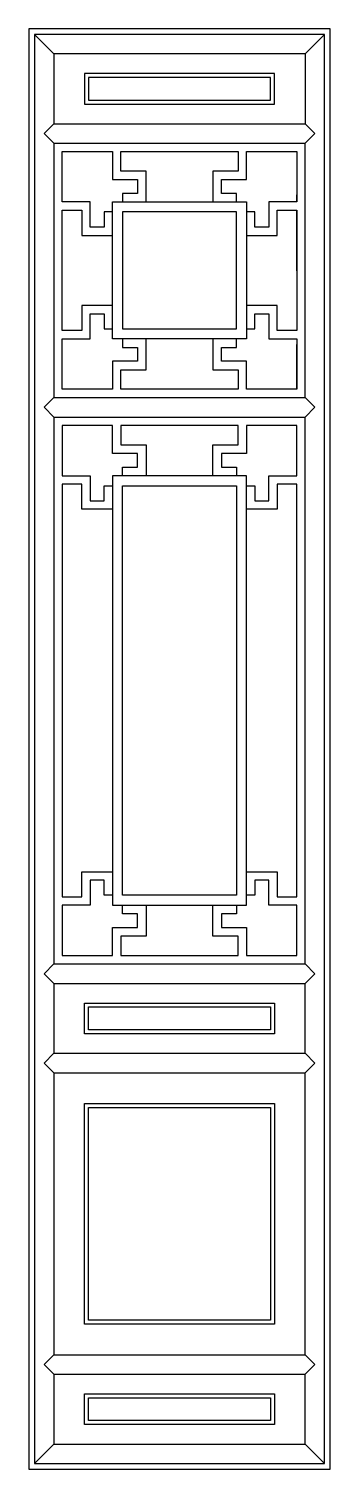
# Model space of a CAD drawing. Header units: metres. Extents: x -2250 to -1710, y 0 to 2580.
import ezdxf

# ---------------------------------------------------------------- set-up
doc = ezdxf.new("R2010")
doc.units = ezdxf.units.M
for name, color, linetype in [('3', 3, 'Continuous'), ('4', 4, 'Continuous'), ('7', 7, 'Continuous')]:
    doc.layers.add(name, color=color, linetype=linetype)

msp = doc.modelspace()

# ---------------------------------------------------------------- linework, layer by layer
at = {"layer": '3'}
for p, q in [((-2239.96, 2570), (-2204.96, 2535)), ((-1754.96, 2535), (-1719.96, 2570)), ((-2204.96, 2410), (-2222.46, 2392.5)), ((-1754.96, 2410), (-1737.46, 2392.5)), ((-2222.46, 2392.5), (-2204.96, 2375)), ((-1754.96, 2375), (-1737.46, 2392.5)), ((-2099.96, 2360), (-2099.96, 2310)), ((-2084.96, 2325), (-2084.96, 2360)), ((-1874.96, 2360), (-1874.96, 2325)), ((-1859.96, 2310), (-1859.96, 2360)), ((-2039.96, 2325), (-2084.96, 2325)), ((-2039.96, 2270), (-2039.96, 2325)), ((-1874.96, 2325), (-1919.96, 2325)), ((-1919.96, 2325), (-1919.96, 2270)), ((-2099.96, 2310), (-2054.96, 2310)), ((-2054.96, 2310), (-2054.96, 2285)), ((-1904.96, 2285), (-1904.96, 2310)), ((-1904.96, 2310), (-1859.96, 2310)), ((-2054.96, 2285), (-2081.96, 2285)), ((-2081.96, 2285), (-2081.96, 2270)), ((-1877.96, 2285), (-1904.96, 2285)), ((-1877.96, 2270), (-1877.96, 2285)), ((-2139.96, 2270), (-2189.96, 2270)), ((-2189.96, 2255), (-2154.96, 2255)), ((-2154.96, 2255), (-2154.96, 2210)), ((-2139.96, 2225), (-2139.96, 2270)), ((-2099.96, 2252), (-2114.96, 2252)), ((-2114.96, 2252), (-2114.96, 2225)), ((-2099.96, 2210), (-2099.96, 2252)), ((-2081.96, 2270), (-2039.96, 2270)), ((-1919.96, 2270), (-1877.96, 2270)), ((-1859.96, 2252), (-1859.96, 2210)), ((-1844.96, 2252), (-1859.96, 2252)), ((-1844.96, 2225), (-1844.96, 2252)), ((-1769.96, 2270), (-1819.96, 2270)), ((-1819.96, 2270), (-1819.96, 2225)), ((-1804.96, 2210), (-1804.96, 2255)), ((-1804.96, 2255), (-1769.96, 2255)), ((-2114.96, 2225), (-2139.96, 2225)), ((-1819.96, 2225), (-1844.96, 2225)), ((-2154.96, 2210), (-2099.96, 2210)), ((-1859.96, 2210), (-1804.96, 2210)), ((-2099.96, 2084.42), (-2154.96, 2084.42)), ((-2154.96, 2084.42), (-2154.96, 2039.42)), ((-2139.96, 2024.42), (-2139.96, 2069.42)), ((-2139.96, 2069.42), (-2114.96, 2069.42)), ((-2114.96, 2069.42), (-2114.96, 2042.42)), ((-2099.96, 2042.42), (-2099.96, 2084.42)), ((-1859.96, 2084.42), (-1859.96, 2042.42)), ((-1804.96, 2084.42), (-1859.96, 2084.42)), ((-1844.96, 2042.42), (-1844.96, 2069.42)), ((-1844.96, 2069.42), (-1819.96, 2069.42)), ((-1819.96, 2069.42), (-1819.96, 2024.42)), ((-1804.96, 2039.42), (-1804.96, 2084.42)), ((-2154.96, 2039.42), (-2189.96, 2039.42)), ((-2114.96, 2042.42), (-2099.96, 2042.42)), ((-1859.96, 2042.42), (-1844.96, 2042.42)), ((-1769.96, 2039.42), (-1804.96, 2039.42)), ((-2189.96, 2024.42), (-2139.96, 2024.42)), ((-2039.96, 2024.42), (-2081.96, 2024.42)), ((-2081.96, 2024.42), (-2081.96, 2009.42)), ((-2039.96, 1969.42), (-2039.96, 2024.42)), ((-1877.96, 2024.42), (-1919.96, 2024.42)), ((-1919.96, 2024.42), (-1919.96, 1969.42)), ((-1877.96, 2009.42), (-1877.96, 2024.42)), ((-1819.96, 2024.42), (-1769.96, 2024.42)), ((-2081.96, 2009.42), (-2054.96, 2009.42)), ((-2054.96, 2009.42), (-2054.96, 1984.42)), ((-1904.96, 1984.42), (-1904.96, 2009.42)), ((-1904.96, 2009.42), (-1877.96, 2009.42)), ((-2099.96, 1984.42), (-2099.96, 1934.42)), ((-2054.96, 1984.42), (-2099.96, 1984.42)), ((-2084.96, 1934.42), (-2084.96, 1969.42)), ((-2084.96, 1969.42), (-2039.96, 1969.42)), ((-1919.96, 1969.42), (-1874.96, 1969.42)), ((-1859.96, 1984.42), (-1904.96, 1984.42)), ((-1874.96, 1969.42), (-1874.96, 1934.42)), ((-1859.96, 1934.42), (-1859.96, 1984.42)), ((-2222.46, 1902), (-2204.96, 1919.5)), ((-1754.96, 1919.5), (-1737.46, 1902)), ((-2204.96, 1884.5), (-2222.46, 1902)), ((-1754.96, 1884.5), (-1737.46, 1902)), ((-2099.96, 1819.58), (-2099.96, 1869.58)), ((-2084.96, 1869.58), (-2084.96, 1834.58)), ((-1874.96, 1834.58), (-1874.96, 1869.58)), ((-1859.96, 1869.58), (-1859.96, 1819.58)), ((-2084.96, 1834.58), (-2039.96, 1834.58)), ((-2039.96, 1834.58), (-2039.96, 1779.58)), ((-1919.96, 1834.58), (-1874.96, 1834.58)), ((-1919.96, 1779.58), (-1919.96, 1834.58)), ((-2054.96, 1819.58), (-2099.96, 1819.58)), ((-2054.96, 1794.58), (-2054.96, 1819.58)), ((-1859.96, 1819.58), (-1904.96, 1819.58)), ((-1904.96, 1819.58), (-1904.96, 1794.58)), ((-2081.96, 1779.58), (-2081.96, 1794.58)), ((-2081.96, 1794.58), (-2054.96, 1794.58)), ((-1904.96, 1794.58), (-1877.96, 1794.58)), ((-1877.96, 1794.58), (-1877.96, 1779.58)), ((-2189.96, 1779.58), (-2139.96, 1779.58)), ((-2154.96, 1764.58), (-2189.96, 1764.58)), ((-2154.96, 1719.58), (-2154.96, 1764.58)), ((-2139.96, 1779.58), (-2139.96, 1734.58)), ((-2114.96, 1734.58), (-2114.96, 1761.58)), ((-2114.96, 1761.58), (-2099.96, 1761.58)), ((-2099.96, 1779.58), (-2099.96, 1010)), ((-1859.96, 1779.58), (-2099.96, 1779.58)), ((-2099.96, 1761.58), (-2099.96, 1719.58)), ((-2039.96, 1779.58), (-2081.96, 1779.58)), ((-2081.96, 1028), (-2081.96, 1761.58)), ((-2081.96, 1761.58), (-1877.96, 1761.58)), ((-1877.96, 1779.58), (-1919.96, 1779.58)), ((-1877.96, 1761.58), (-1877.96, 1028)), ((-1859.96, 1010), (-1859.96, 1779.58)), ((-1859.96, 1719.58), (-1859.96, 1761.58)), ((-1859.96, 1761.58), (-1844.96, 1761.58)), ((-1844.96, 1761.58), (-1844.96, 1734.58)), ((-1819.96, 1734.58), (-1819.96, 1779.58)), ((-1819.96, 1779.58), (-1769.96, 1779.58)), ((-1804.96, 1764.58), (-1804.96, 1719.58)), ((-1769.96, 1764.58), (-1804.96, 1764.58)), ((-2139.96, 1734.58), (-2114.96, 1734.58)), ((-1844.96, 1734.58), (-1819.96, 1734.58)), ((-2099.96, 1719.58), (-2154.96, 1719.58)), ((-1804.96, 1719.58), (-1859.96, 1719.58)), ((-2154.96, 1025), (-2154.96, 1070)), ((-2154.96, 1070), (-2099.96, 1070)), ((-2099.96, 1070), (-2099.96, 1028)), ((-1859.96, 1028), (-1859.96, 1070)), ((-1859.96, 1070), (-1804.96, 1070)), ((-1804.96, 1070), (-1804.96, 1025)), ((-2114.96, 1055), (-2139.96, 1055)), ((-2139.96, 1055), (-2139.96, 1010)), ((-2114.96, 1028), (-2114.96, 1055)), ((-1819.96, 1055), (-1844.96, 1055)), ((-1844.96, 1055), (-1844.96, 1028)), ((-1819.96, 1010), (-1819.96, 1055)), ((-2189.96, 1025), (-2154.96, 1025)), ((-2139.96, 1010), (-2189.96, 1010)), ((-2099.96, 1028), (-2114.96, 1028)), ((-2099.96, 1010), (-1859.96, 1010)), ((-1877.96, 1028), (-2081.96, 1028)), ((-2081.96, 995), (-2081.96, 1010)), ((-2081.96, 1010), (-2039.96, 1010)), ((-2039.96, 1010), (-2039.96, 955)), ((-1919.96, 1010), (-1877.96, 1010)), ((-1919.96, 955), (-1919.96, 1010)), ((-1877.96, 1010), (-1877.96, 995)), ((-1844.96, 1028), (-1859.96, 1028)), ((-1769.96, 1010), (-1819.96, 1010)), ((-1804.96, 1025), (-1769.96, 1025)), ((-2054.96, 995), (-2081.96, 995)), ((-2054.96, 970), (-2054.96, 995)), ((-1877.96, 995), (-1904.96, 995)), ((-1904.96, 995), (-1904.96, 970)), ((-2099.96, 920), (-2099.96, 970)), ((-2099.96, 970), (-2054.96, 970)), ((-2084.96, 955), (-2084.96, 920)), ((-2039.96, 955), (-2084.96, 955)), ((-1874.96, 955), (-1919.96, 955)), ((-1904.96, 970), (-1859.96, 970)), ((-1874.96, 920), (-1874.96, 955)), ((-1859.96, 970), (-1859.96, 920)), ((-2222.46, 887.5), (-2204.96, 905)), ((-1754.96, 905), (-1737.46, 887.5)), ((-2204.96, 870), (-2222.46, 887.5)), ((-1754.96, 870), (-1737.46, 887.5)), ((-2222.46, 727.5), (-2204.96, 745)), ((-2222.46, 727.5), (-2204.96, 745)), ((-2204.96, 710), (-2222.46, 727.5)), ((-2204.96, 710), (-2222.46, 727.5)), ((-1754.96, 745), (-1737.46, 727.5)), ((-1754.96, 745), (-1737.46, 727.5)), ((-1754.96, 710), (-1737.46, 727.5)), ((-1754.96, 710), (-1737.46, 727.5)), ((-2222.46, 187.5), (-2204.96, 205)), ((-2204.96, 170), (-2222.46, 187.5)), ((-1754.96, 205), (-1737.46, 187.5)), ((-1754.96, 170), (-1737.46, 187.5)), ((-2239.96, 10), (-2204.96, 45)), ((-1754.96, 45), (-1719.96, 10))]:
    msp.add_line(p, q, dxfattribs=at)
for points in [[(-2239.96, 10), (-1719.96, 10), (-1719.96, 2570), (-2239.96, 2570)], [(-2149.96, 2445), (-1809.96, 2445), (-1809.96, 2500), (-2149.96, 2500)], [(-2142.96, 2452), (-1816.96, 2452), (-1816.96, 2493), (-2142.96, 2493)], [(-2099.96, 2270), (-1859.96, 2270), (-1859.96, 2024.42), (-2099.96, 2024.42)], [(-2081.96, 2042.42), (-1877.96, 2042.42), (-1877.96, 2252), (-2081.96, 2252)], [(-2149.96, 835), (-1809.96, 835), (-1809.96, 780), (-2149.96, 780)], [(-2142.96, 828), (-1816.96, 828), (-1816.96, 787), (-2142.96, 787)], [(-2149.96, 655), (-1809.96, 655), (-1809.96, 260), (-2149.96, 260)], [(-2142.96, 648), (-1816.96, 648), (-1816.96, 267), (-2142.96, 267)], [(-2149.96, 135), (-1809.96, 135), (-1809.96, 80), (-2149.96, 80)], [(-2142.96, 128), (-1816.96, 128), (-1816.96, 87), (-2142.96, 87)]]:
    msp.add_lwpolyline(points, close=True, dxfattribs=at)
at = {"layer": '4'}
msp.add_lwpolyline([(-2249.96, 0), (-1709.96, 0), (-1709.96, 2580), (-2249.96, 2580)], close=True, dxfattribs=at)
at = {"layer": '7'}
for p, q in [((-1754.96, 2535), (-2204.96, 2535)), ((-2204.96, 2535), (-2204.96, 2410)), ((-1754.96, 2535), (-1754.96, 2410)), ((-2204.96, 2410), (-1754.96, 2410)), ((-2204.96, 2375), (-2204.96, 1919.5)), ((-2204.96, 2375), (-1754.96, 2375)), ((-1754.96, 1919.5), (-1754.96, 2375)), ((-2189.96, 2270), (-2189.96, 2360)), ((-2189.96, 2270), (-2189.96, 2360)), ((-2189.96, 2360), (-2099.96, 2360)), ((-2189.96, 2360), (-2099.96, 2360)), ((-2084.96, 2360), (-1874.96, 2360)), ((-1859.96, 2360), (-1769.96, 2360)), ((-1769.96, 2360), (-1769.96, 2270)), ((-1769.96, 2282.88), (-1769.96, 2270)), ((-1769.96, 2270), (-1769.96, 2282.88)), ((-2189.96, 2146.55), (-2189.96, 2255)), ((-1769.96, 2255), (-1769.96, 2039.42)), ((-1769.96, 2146.55), (-1769.96, 2255)), ((-1769.96, 2255), (-1769.96, 2146.55)), ((-2189.96, 2039.42), (-2189.96, 2146.55)), ((-2189.96, 1934.42), (-2189.96, 2024.42)), ((-1769.96, 2024.42), (-1769.96, 1934.42)), ((-1769.96, 2024.42), (-1769.96, 1934.42)), ((-1769.96, 1934.42), (-1769.96, 2014.42)), ((-2204.96, 1919.5), (-1754.96, 1919.5)), ((-2099.96, 1934.42), (-2189.96, 1934.42)), ((-1874.96, 1934.42), (-2084.96, 1934.42)), ((-1769.96, 1934.42), (-1859.96, 1934.42)), ((-2204.96, 1884.5), (-2204.96, 905)), ((-2204.96, 1884.5), (-1754.96, 1884.5)), ((-1754.96, 905), (-1754.96, 1884.5)), ((-2099.96, 1869.58), (-2189.96, 1869.58)), ((-2189.96, 1869.58), (-2189.96, 1779.58)), ((-1874.96, 1869.58), (-2084.96, 1869.58)), ((-1769.96, 1869.58), (-1859.96, 1869.58)), ((-1769.96, 1779.58), (-1769.96, 1869.58)), ((-2189.96, 1764.58), (-2189.96, 1657.45)), ((-1769.96, 1025), (-1769.96, 1764.58)), ((-2189.96, 1657.45), (-2189.96, 1025)), ((-2189.96, 1010), (-2189.96, 920)), ((-1769.96, 920), (-1769.96, 1010)), ((-2204.96, 905), (-1754.96, 905)), ((-2189.96, 920), (-2099.96, 920)), ((-2084.96, 920), (-1874.96, 920)), ((-1859.96, 920), (-1769.96, 920)), ((-2204.96, 870), (-1754.96, 870)), ((-2204.96, 870), (-2204.96, 745)), ((-1754.96, 745), (-1754.96, 870)), ((-2204.96, 745), (-1754.96, 745)), ((-2204.96, 745), (-1754.96, 745)), ((-2204.96, 710), (-2204.96, 205)), ((-2204.96, 710), (-1754.96, 710)), ((-2204.96, 710), (-1754.96, 710)), ((-1754.96, 205), (-1754.96, 710)), ((-2204.96, 205), (-1754.96, 205)), ((-2204.96, 170), (-2204.96, 45)), ((-2204.96, 170), (-1754.96, 170)), ((-1754.96, 45), (-1754.96, 170)), ((-2204.96, 45), (-1754.96, 45))]:
    msp.add_line(p, q, dxfattribs=at)

doc.saveas('drawing.dxf')
